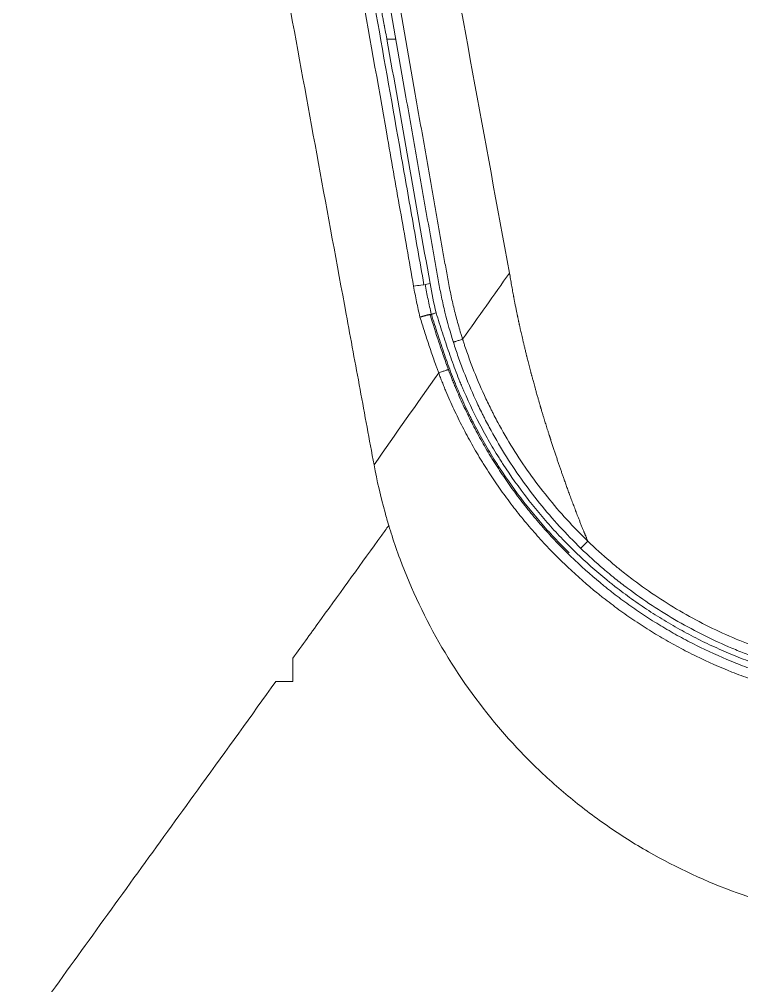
# Model space of a CAD drawing. Header units: inches. Extents: x 3778 to 56227, y -16914 to 35091.
# Drawn here: x 45506.5 to 45579.6, y 16063.8 to 16161.7 of the extents above; entities that cross this region are included whole.
import ezdxf

# ---------------------------------------------------------------- set-up
doc = ezdxf.new("R2010")
doc.units = ezdxf.units.IN
doc.header["$LTSCALE"] = 100
doc.header["$MEASUREMENT"] = 0
doc.layers.add('mark-B', color=2, linetype='Continuous', lineweight=20)
doc.layers.add('RC-LIGHT', color=7, linetype='Continuous')

# ---------------------------------------------------------------- blocks, each defined once
blk = doc.blocks.new('무풍1way 일반')
at = {"layer": 'mark-B'}
for p, q in [((-510.241, -269.882), (-511.133, -269.882)), ((-510.241, -269.882), (-511.133, -269.882)), ((-506.768, -294.641), (-507.262, -294.728)), ((-506.768, -294.641), (-507.262, -294.728)), ((-506.15, -297.612), (-506.639, -297.728)), ((-506.15, -297.612), (-506.639, -297.728)), ((-506.15, -297.612), (-506.63, -297.759)), ((-506.15, -297.612), (-506.63, -297.759))]:
    blk.add_line(p, q, dxfattribs=at)
for centre, major_axis, ratio, start_param, end_param in [((-508.38, -294.925), (0.989, 0.174), 0.019416, 0.017457, 1.622175), ((-508.38, -294.925), (0.989, 0.174), 0.019416, 0.017457, 1.622175), ((-506.28, -297.642), (0.306, 0.398), 0.999548, 2.460456, 2.524154), ((-506.28, -297.642), (0.306, 0.398), 0.999548, 2.460456, 2.524154), ((-506.15, -297.612), (-0.115, 0.489), 0.999848, 1.574928, 1.63891), ((-506.15, -297.612), (-0.115, 0.489), 0.999848, 1.574928, 1.63891)]:
    blk.add_ellipse(centre, major_axis=major_axis, ratio=ratio, start_param=start_param, end_param=end_param, dxfattribs=at)
for points, knots in [([(-547.103, -68.744), (-545.452, -78.159), (-543.8, -87.574), (-540.495, -106.405), (-538.843, -115.821), (-535.536, -134.653), (-533.883, -144.069), (-530.575, -162.903), (-528.921, -172.319), (-523.956, -200.571), (-520.646, -219.406), (-515.677, -247.659), (-514.02, -257.077), (-511.535, -271.205), (-510.706, -275.914), (-509.463, -282.978), (-509.049, -285.332), (-508.22, -290.042), (-507.806, -292.396), (-507.391, -294.751)], [0, 0, 0, 0, 0.125, 0.125, 0.25, 0.25, 0.375, 0.375, 0.5, 0.5, 0.75, 0.75, 0.875, 0.875, 0.9375, 0.9375, 0.96875, 0.96875, 1, 1, 1, 1]), ([(-547.103, -68.744), (-545.452, -78.159), (-543.8, -87.574), (-540.495, -106.405), (-538.843, -115.821), (-535.536, -134.653), (-533.883, -144.069), (-530.575, -162.903), (-528.921, -172.319), (-523.956, -200.571), (-520.646, -219.406), (-515.677, -247.659), (-514.02, -257.077), (-511.535, -271.205), (-510.706, -275.914), (-509.463, -282.978), (-509.049, -285.332), (-508.22, -290.042), (-507.806, -292.396), (-507.391, -294.751)], [0, 0, 0, 0, 0.125, 0.125, 0.25, 0.25, 0.375, 0.375, 0.5, 0.5, 0.75, 0.75, 0.875, 0.875, 0.9375, 0.9375, 0.96875, 0.96875, 1, 1, 1, 1]), ([(-504.401, -300.59), (-504.719, -299.585), (-505.005, -298.571), (-505.319, -297.294), (-505.379, -297.038), (-505.496, -296.525), (-505.552, -296.268), (-505.714, -295.495), (-505.815, -294.978), (-505.959, -294.201), (-506.007, -293.941), (-506.1, -293.423), (-506.146, -293.163), (-506.282, -292.384), (-506.372, -291.865), (-506.643, -290.307), (-506.918, -288.75), (-507.194, -287.194), (-507.378, -286.156), (-507.47, -285.637), (-507.744, -284.08), (-507.927, -283.041), (-508.292, -280.965), (-508.474, -279.927), (-508.839, -277.851), (-509.022, -276.813), (-510.666, -267.47), (-512.128, -259.165), (-516.515, -234.252), (-519.441, -217.645), (-525.288, -184.431), (-528.21, -167.824), (-532.591, -142.915), (-534.05, -134.612), (-536.24, -122.159), (-536.969, -118.007), (-538.428, -109.705), (-539.158, -105.554), (-539.888, -101.403)], [0, 0, 0, 0, 0.015625, 0.015625, 0.019531, 0.019531, 0.023437, 0.023437, 0.03125, 0.03125, 0.035156, 0.035156, 0.039062, 0.039062, 0.046875, 0.046875, 0.0625, 0.070312, 0.070312, 0.078125, 0.078125, 0.09375, 0.09375, 0.109375, 0.109375, 0.125, 0.125, 0.25, 0.25, 0.5, 0.5, 0.75, 0.75, 0.875, 0.875, 0.9375, 0.9375, 1, 1, 1, 1]), ([(-538.937, -101.2), (-538.207, -105.348), (-537.478, -109.497), (-536.019, -117.794), (-535.29, -121.943), (-533.101, -134.39), (-531.642, -142.687), (-527.263, -167.582), (-524.342, -184.179), (-518.497, -217.373), (-515.573, -233.971), (-511.188, -258.87), (-509.727, -267.17), (-508.084, -276.507), (-507.901, -277.545), (-507.536, -279.62), (-507.353, -280.657), (-506.989, -282.732), (-506.807, -283.77), (-506.532, -285.326), (-506.441, -285.845), (-506.257, -286.882), (-505.981, -288.438), (-505.706, -289.994), (-505.435, -291.551), (-505.345, -292.07), (-505.209, -292.848), (-505.163, -293.107), (-505.07, -293.626), (-505.023, -293.885), (-504.88, -294.662), (-504.78, -295.179), (-504.619, -295.952), (-504.564, -296.209), (-504.448, -296.722), (-504.267, -297.49), (-504.066, -298.253), (-503.852, -299.012), (-503.742, -299.391), (-503.608, -299.832), (-503.54, -300.052), (-503.505, -300.162), (-503.49, -300.209), (-503.481, -300.241), (-503.476, -300.257), (-503.471, -300.272)], [0, 0, 0, 0, 0.0625, 0.0625, 0.125, 0.125, 0.25, 0.25, 0.5, 0.5, 0.75, 0.75, 0.875, 0.875, 0.890625, 0.890625, 0.90625, 0.90625, 0.921875, 0.921875, 0.929687, 0.929687, 0.9375, 0.953125, 0.953125, 0.960937, 0.960937, 0.964844, 0.964844, 0.96875, 0.96875, 0.976562, 0.976562, 0.980469, 0.980469, 0.984375, 0.992188, 0.992188, 0.996094, 0.998047, 0.999023, 0.999512, 0.999756, 0.999756, 1, 1, 1, 1]), ([(-539.95, -159.8), (-539.924, -159.951), (-538.127, -170.293), (-534.536, -190.823), (-529.119, -221.38), (-523.633, -251.928), (-519.004, -277.374), (-515.732, -295.182), (-513.854, -305.357), (-512.912, -310.444), (-512.441, -312.987)], [0, 0, 0, 0, 0.002953, 0.202362, 0.401772, 0.601181, 0.800591, 0.900295, 0.950148, 1, 1, 1, 1]), ([(-539.95, -159.8), (-539.924, -159.951), (-538.127, -170.293), (-534.536, -190.823), (-529.119, -221.38), (-523.633, -251.928), (-519.004, -277.374), (-515.732, -295.182), (-513.854, -305.357), (-512.912, -310.444), (-512.441, -312.987)], [0, 0, 0, 0, 0.002953, 0.202362, 0.401772, 0.601181, 0.800591, 0.900295, 0.950148, 1, 1, 1, 1]), ([(-508.434, -294.915), (-508.661, -293.628), (-508.887, -292.34), (-509.341, -289.766), (-509.567, -288.479), (-510.247, -284.617), (-510.7, -282.042), (-512.06, -274.319), (-512.966, -269.17), (-515.684, -253.723), (-517.496, -243.426), (-521.118, -222.831), (-522.929, -212.534), (-526.551, -191.941), (-528.361, -181.644), (-530.171, -171.348)], [0, 0, 0, 0, 0.03125, 0.03125, 0.0625, 0.0625, 0.125, 0.125, 0.25, 0.25, 0.5, 0.5, 0.75, 0.75, 1, 1, 1, 1]), ([(-508.434, -294.915), (-508.661, -293.628), (-508.887, -292.34), (-509.341, -289.766), (-509.567, -288.479), (-510.247, -284.617), (-510.7, -282.042), (-512.06, -274.319), (-512.966, -269.17), (-515.684, -253.723), (-517.496, -243.426), (-521.118, -222.831), (-522.929, -212.534), (-526.551, -191.941), (-528.361, -181.644), (-530.171, -171.348)], [0, 0, 0, 0, 0.03125, 0.03125, 0.0625, 0.0625, 0.125, 0.125, 0.25, 0.25, 0.5, 0.5, 0.75, 0.75, 1, 1, 1, 1]), ([(-511.853, -265.871), (-511.854, -265.878), (-511.854, -265.891), (-511.852, -265.92), (-511.851, -265.931), (-511.85, -265.95), (-511.849, -265.956), (-511.847, -265.971), (-511.843, -266.008), (-511.832, -266.091), (-511.81, -266.236), (-511.791, -266.354), (-511.778, -266.436), (-511.775, -266.452), (-511.77, -266.486), (-511.761, -266.538), (-511.752, -266.592), (-511.733, -266.705), (-511.705, -266.863), (-511.674, -267.039), (-511.649, -267.178), (-511.64, -267.225), (-511.623, -267.322), (-511.614, -267.372), (-511.586, -267.523), (-511.567, -267.627), (-511.527, -267.84), (-511.486, -268.059), (-511.443, -268.289), (-511.415, -268.436), (-511.409, -268.466), (-511.398, -268.525), (-511.392, -268.555), (-511.375, -268.645), (-511.363, -268.706), (-511.328, -268.888), (-511.281, -269.132), (-511.232, -269.38), (-511.183, -269.63), (-511.158, -269.755), (-511.133, -269.882)], [0, 0, 0, 0, 0.0625, 0.0625, 0.09375, 0.09375, 0.109375, 0.109375, 0.125, 0.1875, 0.25, 0.3125, 0.3125, 0.328125, 0.328125, 0.34375, 0.375, 0.375, 0.4375, 0.5, 0.5, 0.53125, 0.53125, 0.5625, 0.5625, 0.625, 0.625, 0.6875, 0.75, 0.75, 0.765625, 0.765625, 0.78125, 0.78125, 0.8125, 0.8125, 0.875, 0.9375, 0.9375, 1, 1, 1, 1]), ([(-511.853, -265.871), (-511.854, -265.878), (-511.854, -265.891), (-511.852, -265.92), (-511.851, -265.931), (-511.85, -265.95), (-511.849, -265.956), (-511.847, -265.971), (-511.843, -266.008), (-511.832, -266.091), (-511.81, -266.236), (-511.791, -266.354), (-511.778, -266.436), (-511.775, -266.452), (-511.77, -266.486), (-511.761, -266.538), (-511.752, -266.592), (-511.733, -266.705), (-511.705, -266.863), (-511.674, -267.039), (-511.649, -267.178), (-511.64, -267.225), (-511.623, -267.322), (-511.614, -267.372), (-511.586, -267.523), (-511.567, -267.627), (-511.527, -267.84), (-511.486, -268.059), (-511.443, -268.289), (-511.415, -268.436), (-511.409, -268.466), (-511.398, -268.525), (-511.392, -268.555), (-511.375, -268.645), (-511.363, -268.706), (-511.328, -268.888), (-511.281, -269.132), (-511.232, -269.38), (-511.183, -269.63), (-511.158, -269.755), (-511.133, -269.882)], [0, 0, 0, 0, 0.0625, 0.0625, 0.09375, 0.09375, 0.109375, 0.109375, 0.125, 0.1875, 0.25, 0.3125, 0.3125, 0.328125, 0.328125, 0.34375, 0.375, 0.375, 0.4375, 0.5, 0.5, 0.53125, 0.53125, 0.5625, 0.5625, 0.625, 0.625, 0.6875, 0.75, 0.75, 0.765625, 0.765625, 0.78125, 0.78125, 0.8125, 0.8125, 0.875, 0.9375, 0.9375, 1, 1, 1, 1]), ([(-490.797, -320.718), (-490.818, -320.668), (-490.857, -320.573), (-490.913, -320.437), (-490.964, -320.314), (-491.008, -320.205), (-491.047, -320.11), (-491.081, -320.028), (-491.111, -319.957), (-491.135, -319.897), (-491.161, -319.835), (-491.192, -319.759), (-491.236, -319.652), (-491.314, -319.46), (-491.421, -319.192), (-491.553, -318.862), (-491.681, -318.536), (-491.799, -318.236), (-491.894, -317.99), (-491.955, -317.831), (-491.996, -317.727), (-492.031, -317.636), (-492.126, -317.39), (-492.274, -317.002), (-492.465, -316.49), (-492.648, -315.997), (-492.82, -315.522), (-492.984, -315.065), (-493.13, -314.653), (-493.262, -314.278), (-493.384, -313.93), (-493.506, -313.577), (-493.63, -313.218), (-493.756, -312.853), (-493.882, -312.482), (-494.009, -312.105), (-494.137, -311.722), (-494.265, -311.333), (-494.394, -310.938), (-494.491, -310.639), (-494.552, -310.446), (-494.576, -310.373), (-494.591, -310.325), (-494.601, -310.294), (-494.61, -310.264), (-494.623, -310.226), (-494.638, -310.179), (-494.656, -310.122), (-494.678, -310.057), (-494.727, -309.906), (-494.799, -309.679), (-494.892, -309.388), (-494.977, -309.117), (-495.057, -308.859), (-495.136, -308.605), (-495.203, -308.385), (-495.261, -308.197), (-495.309, -308.039), (-495.36, -307.871), (-495.413, -307.695), (-495.467, -307.517), (-495.514, -307.359), (-495.548, -307.244), (-495.567, -307.18), (-495.577, -307.144), (-495.585, -307.117), (-495.593, -307.087), (-495.615, -307.008), (-495.658, -306.858), (-495.728, -306.618), (-495.817, -306.313), (-495.924, -305.945), (-496.029, -305.572), (-496.125, -305.227), (-496.204, -304.943), (-496.272, -304.691), (-496.332, -304.472), (-496.383, -304.285), (-496.424, -304.137), (-496.452, -304.036), (-496.471, -303.968), (-496.488, -303.906), (-496.51, -303.824), (-496.538, -303.719), (-496.582, -303.553), (-496.639, -303.333), (-496.708, -303.069), (-496.775, -302.806), (-496.84, -302.55), (-496.898, -302.318), (-496.945, -302.13), (-496.976, -302.004), (-497, -301.911), (-497.022, -301.82), (-497.071, -301.624), (-497.141, -301.337), (-497.227, -300.978), (-497.307, -300.638), (-497.381, -300.318), (-497.45, -300.019), (-497.513, -299.741), (-497.572, -299.482), (-497.618, -299.279), (-497.654, -299.122), (-497.68, -299.006), (-497.706, -298.888), (-497.732, -298.769), (-497.759, -298.648), (-497.785, -298.526), (-497.811, -298.403), (-497.837, -298.28), (-497.861, -298.164), (-497.882, -298.06), (-497.9, -297.973), (-497.915, -297.901), (-497.927, -297.847), (-497.935, -297.812), (-497.942, -297.778), (-497.954, -297.722), (-497.976, -297.618), (-498.006, -297.47), (-498.042, -297.294), (-498.079, -297.109), (-498.115, -296.925), (-498.151, -296.743), (-498.186, -296.562), (-498.218, -296.393), (-498.247, -296.243), (-498.27, -296.12), (-498.288, -296.023), (-498.304, -295.938), (-498.324, -295.836), (-498.358, -295.655), (-498.404, -295.403), (-498.46, -295.097), (-498.514, -294.792), (-498.568, -294.487), (-498.62, -294.182), (-498.672, -293.877), (-498.705, -293.674), (-498.722, -293.572)], [0, 0, 0, 0, 0.005728, 0.010931, 0.015611, 0.019767, 0.023398, 0.026504, 0.029085, 0.031592, 0.03334, 0.036243, 0.0403, 0.045514, 0.058237, 0.070797, 0.083191, 0.095309, 0.104897, 0.111062, 0.113364, 0.116785, 0.121326, 0.141344, 0.160639, 0.179209, 0.197051, 0.214166, 0.230551, 0.24332, 0.2563, 0.269492, 0.282895, 0.29651, 0.310337, 0.324375, 0.338626, 0.353089, 0.367765, 0.382653, 0.386301, 0.38922, 0.390789, 0.391579, 0.392676, 0.394104, 0.395862, 0.39795, 0.400368, 0.403116, 0.414805, 0.425577, 0.435431, 0.444826, 0.454221, 0.463616, 0.469147, 0.474998, 0.481169, 0.48766, 0.494471, 0.500882, 0.505134, 0.507147, 0.507929, 0.509134, 0.510072, 0.511278, 0.517763, 0.5266, 0.537792, 0.551338, 0.567241, 0.578828, 0.589226, 0.598434, 0.606452, 0.613279, 0.618915, 0.622732, 0.624327, 0.626484, 0.62948, 0.633317, 0.637995, 0.647705, 0.65734, 0.666898, 0.676379, 0.685328, 0.692199, 0.696864, 0.699104, 0.702394, 0.706736, 0.720536, 0.733594, 0.745909, 0.757482, 0.768312, 0.778399, 0.787743, 0.796342, 0.800505, 0.804717, 0.808976, 0.813284, 0.817641, 0.822045, 0.826498, 0.831, 0.835311, 0.83905, 0.842212, 0.844797, 0.846805, 0.848054, 0.848609, 0.850445, 0.854167, 0.859774, 0.866485, 0.873151, 0.879761, 0.886315, 0.892813, 0.899255, 0.904589, 0.908992, 0.912463, 0.915008, 0.918234, 0.923447, 0.934425, 0.94539, 0.95634, 0.967276, 0.978198, 0.989106, 1, 1, 1, 1]), ([(-507.786, -298.029), (-507.91, -297.513), (-508.026, -296.996), (-508.242, -295.958), (-508.342, -295.437), (-508.434, -294.915)], [0, 0, 0, 0, 0.5, 0.5, 1, 1, 1, 1]), ([(-507.786, -298.029), (-507.91, -297.513), (-508.026, -296.996), (-508.242, -295.958), (-508.342, -295.437), (-508.434, -294.915)], [0, 0, 0, 0, 0.5, 0.5, 1, 1, 1, 1]), ([(-506.639, -297.728), (-506.758, -297.232), (-506.869, -296.733), (-507.077, -295.733), (-507.173, -295.231), (-507.262, -294.728)], [0, 0, 0, 0, 0.5, 0.5, 1, 1, 1, 1]), ([(-506.639, -297.728), (-506.758, -297.232), (-506.869, -296.733), (-507.077, -295.733), (-507.173, -295.231), (-507.262, -294.728)], [0, 0, 0, 0, 0.5, 0.5, 1, 1, 1, 1]), ([(-507.786, -298.029), (-507.778, -298.027), (-507.77, -298.024), (-507.754, -298.019), (-507.73, -298.012), (-507.706, -298.005), (-507.657, -297.991), (-507.625, -297.982), (-507.561, -297.964), (-507.529, -297.955), (-507.467, -297.937), (-507.405, -297.92), (-507.331, -297.899), (-507.288, -297.887), (-507.26, -297.879), (-507.246, -297.876), (-507.176, -297.857), (-507.125, -297.843), (-507.055, -297.824), (-507.032, -297.818), (-507, -297.81), (-506.989, -297.807), (-506.969, -297.802), (-506.959, -297.799), (-506.912, -297.787), (-506.88, -297.78), (-506.847, -297.772), (-506.841, -297.771), (-506.829, -297.768), (-506.823, -297.767), (-506.808, -297.763), (-506.799, -297.762), (-506.778, -297.758), (-506.769, -297.757), (-506.768, -297.759)], [0, 0, 0, 0, 0.015625, 0.015625, 0.03125, 0.0625, 0.0625, 0.125, 0.125, 0.1875, 0.1875, 0.25, 0.3125, 0.34375, 0.34375, 0.375, 0.375, 0.5, 0.5, 0.5625, 0.5625, 0.59375, 0.59375, 0.625, 0.625, 0.75, 0.75, 0.78125, 0.78125, 0.8125, 0.8125, 0.875, 0.875, 1, 1, 1, 1]), ([(-507.786, -298.029), (-507.778, -298.027), (-507.77, -298.024), (-507.754, -298.019), (-507.73, -298.012), (-507.706, -298.005), (-507.657, -297.991), (-507.625, -297.982), (-507.561, -297.964), (-507.529, -297.955), (-507.467, -297.937), (-507.405, -297.92), (-507.331, -297.899), (-507.288, -297.887), (-507.26, -297.879), (-507.246, -297.876), (-507.176, -297.857), (-507.125, -297.843), (-507.055, -297.824), (-507.032, -297.818), (-507, -297.81), (-506.989, -297.807), (-506.969, -297.802), (-506.959, -297.799), (-506.912, -297.787), (-506.88, -297.78), (-506.847, -297.772), (-506.841, -297.771), (-506.829, -297.768), (-506.823, -297.767), (-506.808, -297.763), (-506.799, -297.762), (-506.778, -297.758), (-506.769, -297.757), (-506.768, -297.759)], [0, 0, 0, 0, 0.015625, 0.015625, 0.03125, 0.0625, 0.0625, 0.125, 0.125, 0.1875, 0.1875, 0.25, 0.3125, 0.34375, 0.34375, 0.375, 0.375, 0.5, 0.5, 0.5625, 0.5625, 0.59375, 0.59375, 0.625, 0.625, 0.75, 0.75, 0.78125, 0.78125, 0.8125, 0.8125, 0.875, 0.875, 1, 1, 1, 1]), ([(-506.759, -297.789), (-506.761, -297.788), (-506.769, -297.789), (-506.791, -297.792), (-506.8, -297.793), (-506.815, -297.796), (-506.821, -297.797), (-506.833, -297.8), (-506.839, -297.801), (-506.873, -297.808), (-506.905, -297.815), (-506.952, -297.825), (-506.962, -297.827), (-506.983, -297.832), (-506.993, -297.834), (-507.026, -297.842), (-507.048, -297.847), (-507.12, -297.863), (-507.171, -297.876), (-507.241, -297.892), (-507.255, -297.896), (-507.284, -297.903), (-507.327, -297.913), (-507.402, -297.932), (-507.464, -297.947), (-507.527, -297.963), (-507.559, -297.971), (-507.624, -297.987), (-507.656, -297.996), (-507.705, -298.008), (-507.729, -298.014), (-507.754, -298.02), (-507.77, -298.025), (-507.778, -298.027), (-507.786, -298.029)], [0, 0, 0, 0, 0.125, 0.125, 0.1875, 0.1875, 0.21875, 0.21875, 0.25, 0.25, 0.375, 0.375, 0.40625, 0.40625, 0.4375, 0.4375, 0.5, 0.5, 0.625, 0.625, 0.65625, 0.65625, 0.6875, 0.75, 0.8125, 0.8125, 0.875, 0.875, 0.9375, 0.9375, 0.96875, 0.984375, 0.984375, 1, 1, 1, 1]), ([(-506.759, -297.789), (-506.761, -297.788), (-506.769, -297.789), (-506.791, -297.792), (-506.8, -297.793), (-506.815, -297.796), (-506.821, -297.797), (-506.833, -297.8), (-506.839, -297.801), (-506.873, -297.808), (-506.905, -297.815), (-506.953, -297.825), (-506.962, -297.827), (-506.983, -297.832), (-506.993, -297.834), (-507.026, -297.842), (-507.049, -297.847), (-507.12, -297.863), (-507.172, -297.876), (-507.241, -297.893), (-507.256, -297.896), (-507.284, -297.903), (-507.328, -297.914), (-507.402, -297.932), (-507.464, -297.947), (-507.527, -297.963), (-507.56, -297.971), (-507.608, -297.983), (-507.633, -297.99), (-507.657, -297.996), (-507.673, -298), (-507.681, -298.002), (-507.722, -298.012), (-507.754, -298.021), (-507.786, -298.029)], [0, 0, 0, 0, 0.125, 0.125, 0.1875, 0.1875, 0.21875, 0.21875, 0.25, 0.25, 0.375, 0.375, 0.40625, 0.40625, 0.4375, 0.4375, 0.5, 0.5, 0.625, 0.625, 0.65625, 0.65625, 0.6875, 0.75, 0.8125, 0.8125, 0.875, 0.875, 0.90625, 0.921875, 0.921875, 0.9375, 0.9375, 1, 1, 1, 1]), ([(-505.893, -303.69), (-505.915, -303.631), (-505.937, -303.573), (-505.98, -303.456), (-506.044, -303.281), (-506.193, -302.872), (-506.4, -302.285), (-506.561, -301.815), (-506.721, -301.344), (-506.8, -301.108), (-507.035, -300.4), (-507.266, -299.69), (-507.491, -298.979), (-507.639, -298.504), (-507.713, -298.267), (-507.786, -298.029)], [0, 0, 0, 0, 0.03125, 0.03125, 0.0625, 0.125, 0.25, 0.375, 0.375, 0.5, 0.5, 0.75, 0.875, 0.875, 1, 1, 1, 1]), ([(-505.893, -303.69), (-505.915, -303.631), (-505.937, -303.573), (-505.98, -303.456), (-506.044, -303.281), (-506.193, -302.872), (-506.4, -302.285), (-506.561, -301.815), (-506.721, -301.344), (-506.8, -301.108), (-507.035, -300.4), (-507.266, -299.69), (-507.491, -298.979), (-507.639, -298.504), (-507.713, -298.267), (-507.786, -298.029)], [0, 0, 0, 0, 0.03125, 0.03125, 0.0625, 0.125, 0.25, 0.375, 0.375, 0.5, 0.5, 0.75, 0.875, 0.875, 1, 1, 1, 1]), ([(-506.63, -297.759), (-506.648, -297.763), (-506.665, -297.767), (-506.708, -297.778), (-506.734, -297.784), (-506.759, -297.79)], [0, 0, 0, 0, 0.402246, 0.402246, 1, 1, 1, 1]), ([(-506.63, -297.759), (-506.648, -297.763), (-506.665, -297.767), (-506.708, -297.778), (-506.734, -297.784), (-506.759, -297.79)], [0, 0, 0, 0, 0.402246, 0.402246, 1, 1, 1, 1]), ([(-506.759, -297.789), (-506.472, -298.724), (-506.177, -299.655), (-505.794, -300.814), (-505.716, -301.046), (-505.56, -301.508), (-505.481, -301.74), (-505.241, -302.432), (-505.077, -302.892), (-504.907, -303.35)], [0, 0, 0, 0, 0.5, 0.5, 0.625, 0.625, 0.75, 0.75, 1, 1, 1, 1]), ([(-506.759, -297.789), (-506.472, -298.724), (-506.177, -299.655), (-505.794, -300.814), (-505.716, -301.046), (-505.56, -301.508), (-505.481, -301.74), (-505.241, -302.432), (-505.077, -302.892), (-504.907, -303.35)], [0, 0, 0, 0, 0.5, 0.5, 0.625, 0.625, 0.75, 0.75, 1, 1, 1, 1]), ([(-492.695, -321.896), (-492.824, -321.77), (-492.953, -321.642), (-493.577, -321.016), (-494.064, -320.507), (-495.016, -319.471), (-495.48, -318.944), (-496.388, -317.869), (-496.832, -317.322), (-498.129, -315.652), (-498.95, -314.5), (-499.824, -313.16), (-499.921, -313.01), (-500.112, -312.71), (-500.207, -312.559), (-500.49, -312.105), (-500.675, -311.8), (-501.221, -310.88), (-501.748, -309.949), (-502.245, -309.003), (-502.489, -308.527), (-502.569, -308.368), (-502.728, -308.049), (-502.807, -307.889), (-503.197, -307.087), (-503.569, -306.279), (-503.919, -305.463), (-504.058, -305.136), (-504.126, -304.972), (-504.328, -304.479), (-504.459, -304.149), (-504.84, -303.155), (-505.081, -302.487), (-505.428, -301.48), (-505.542, -301.143), (-505.767, -300.469), (-506.1, -299.457), (-506.421, -298.439), (-506.63, -297.759)], [0, 0, 0, 0, 0.019349, 0.019349, 0.094784, 0.094784, 0.170218, 0.170218, 0.245653, 0.245653, 0.396522, 0.396522, 0.415381, 0.415381, 0.43424, 0.43424, 0.471957, 0.471957, 0.547392, 0.585109, 0.585109, 0.603968, 0.603968, 0.622827, 0.622827, 0.698261, 0.71712, 0.71712, 0.735979, 0.735979, 0.773696, 0.773696, 0.849131, 0.849131, 0.886848, 0.886848, 0.924565, 1, 1, 1, 1]), ([(-506.15, -297.612), (-505.943, -298.284), (-505.732, -298.955), (-505.407, -299.958), (-505.297, -300.292), (-505.075, -300.958), (-504.963, -301.29), (-504.619, -302.285), (-504.383, -302.945), (-504.007, -303.926), (-503.879, -304.252), (-503.68, -304.737), (-503.613, -304.899), (-503.477, -305.221), (-502.857, -306.668), (-502.17, -308.086), (-501.174, -309.942), (-500.656, -310.861), (-500.108, -311.767), (-499.828, -312.218), (-499.734, -312.368), (-499.545, -312.666), (-499.45, -312.815), (-498.585, -314.146), (-497.772, -315.29), (-496.487, -316.948), (-496.049, -317.492), (-495.149, -318.559), (-494.689, -319.083), (-493.747, -320.112), (-493.265, -320.617), (-492.28, -321.607), (-491.776, -322.093), (-490.748, -323.045), (-489.96, -323.745), (-489.147, -324.422), (-488.736, -324.757), (-488.599, -324.868), (-488.322, -325.089), (-487.906, -325.417), (-487.486, -325.738), (-486.923, -326.16), (-486.639, -326.368), (-485.783, -326.981), (-485.205, -327.377), (-484.035, -328.144), (-482.85, -328.885), (-481.639, -329.577), (-480.719, -330.077), (-480.411, -330.24), (-479.791, -330.561), (-479.48, -330.718), (-478.539, -331.179), (-477.272, -331.77), (-475.652, -332.444), (-474.499, -332.882), (-474, -333.062), (-473.667, -333.181), (-473.5, -333.24), (-472.999, -333.412), (-472.664, -333.524), (-471.993, -333.739), (-471.657, -333.843), (-470.647, -334.144), (-469.971, -334.331), (-468.615, -334.675), (-467.253, -334.99), (-465.882, -335.25), (-464.506, -335.48), (-463.816, -335.581), (-462.43, -335.755), (-460.345, -335.973), (-458.237, -336.061), (-456.822, -336.061)], [0, 0, 0, 0, 0.03125, 0.03125, 0.046875, 0.046875, 0.0625, 0.0625, 0.09375, 0.09375, 0.109375, 0.109375, 0.117187, 0.117187, 0.125, 0.1875, 0.1875, 0.21875, 0.234375, 0.234375, 0.242187, 0.242187, 0.25, 0.25, 0.3125, 0.3125, 0.34375, 0.34375, 0.375, 0.375, 0.40625, 0.40625, 0.4375, 0.4375, 0.46875, 0.484375, 0.484375, 0.492187, 0.492187, 0.5, 0.515625, 0.515625, 0.53125, 0.53125, 0.5625, 0.5625, 0.59375, 0.625, 0.625, 0.640625, 0.640625, 0.65625, 0.65625, 0.6875, 0.71875, 0.734375, 0.742187, 0.742187, 0.75, 0.75, 0.765625, 0.765625, 0.78125, 0.78125, 0.8125, 0.8125, 0.84375, 0.875, 0.875, 0.90625, 0.90625, 0.9375, 1, 1, 1, 1]), ([(-506.15, -297.612), (-505.943, -298.284), (-505.732, -298.955), (-505.407, -299.958), (-505.297, -300.292), (-505.075, -300.958), (-504.963, -301.29), (-504.619, -302.285), (-504.383, -302.945), (-504.007, -303.926), (-503.879, -304.252), (-503.68, -304.737), (-503.613, -304.899), (-503.477, -305.221), (-502.857, -306.668), (-502.17, -308.086), (-501.174, -309.942), (-500.656, -310.861), (-500.108, -311.767), (-499.828, -312.218), (-499.734, -312.368), (-499.545, -312.666), (-499.45, -312.815), (-498.585, -314.146), (-497.772, -315.29), (-496.487, -316.948), (-496.049, -317.492), (-495.149, -318.559), (-494.689, -319.083), (-493.747, -320.112), (-493.265, -320.617), (-492.28, -321.607), (-491.776, -322.093), (-490.748, -323.045), (-489.96, -323.745), (-489.147, -324.422), (-488.736, -324.757), (-488.599, -324.868), (-488.322, -325.089), (-487.906, -325.417), (-487.486, -325.738), (-486.923, -326.16), (-486.639, -326.368), (-485.783, -326.981), (-485.205, -327.377), (-484.035, -328.144), (-482.85, -328.885), (-481.639, -329.577), (-480.719, -330.077), (-480.411, -330.24), (-479.791, -330.561), (-479.48, -330.718), (-478.539, -331.179), (-477.272, -331.77), (-475.652, -332.444), (-474.499, -332.882), (-474, -333.062), (-473.667, -333.181), (-473.5, -333.24), (-472.999, -333.412), (-472.664, -333.524), (-471.993, -333.739), (-471.657, -333.843), (-470.647, -334.144), (-469.971, -334.331), (-468.615, -334.675), (-467.253, -334.99), (-465.882, -335.25), (-464.506, -335.48), (-463.816, -335.581), (-462.43, -335.755), (-460.345, -335.973), (-458.237, -336.061), (-456.822, -336.061)], [0, 0, 0, 0, 0.03125, 0.03125, 0.046875, 0.046875, 0.0625, 0.0625, 0.09375, 0.09375, 0.109375, 0.109375, 0.117188, 0.117188, 0.125, 0.1875, 0.1875, 0.21875, 0.234375, 0.234375, 0.242188, 0.242188, 0.25, 0.25, 0.3125, 0.3125, 0.34375, 0.34375, 0.375, 0.375, 0.40625, 0.40625, 0.4375, 0.4375, 0.46875, 0.484375, 0.484375, 0.492188, 0.492188, 0.5, 0.515625, 0.515625, 0.53125, 0.53125, 0.5625, 0.5625, 0.59375, 0.625, 0.625, 0.640625, 0.640625, 0.65625, 0.65625, 0.6875, 0.71875, 0.734375, 0.742188, 0.742188, 0.75, 0.75, 0.765625, 0.765625, 0.78125, 0.78125, 0.8125, 0.8125, 0.84375, 0.875, 0.875, 0.90625, 0.90625, 0.9375, 1, 1, 1, 1]), ([(-504.401, -300.59), (-504.405, -300.59), (-504.402, -300.588), (-504.384, -300.579), (-504.368, -300.573), (-504.325, -300.556), (-504.297, -300.546), (-504.231, -300.523), (-504.193, -300.509), (-504.106, -300.48), (-504.058, -300.463), (-503.955, -300.429), (-503.9, -300.411), (-503.783, -300.373), (-503.722, -300.353), (-503.598, -300.313), (-503.534, -300.292), (-503.471, -300.272)], [0, 0, 0, 0, 0.125, 0.125, 0.25, 0.25, 0.375, 0.375, 0.5, 0.5, 0.625, 0.625, 0.75, 0.75, 0.875, 0.875, 1, 1, 1, 1]), ([(-503.471, -300.272), (-503.466, -300.287), (-503.461, -300.303), (-503.451, -300.333), (-503.437, -300.379), (-503.403, -300.485), (-503.334, -300.697), (-503.274, -300.878), (-503.153, -301.241), (-503.07, -301.481), (-502.817, -302.201), (-502.641, -302.678), (-502.09, -304.1), (-501.693, -305.037), (-501.054, -306.423), (-500.834, -306.882), (-500.55, -307.452), (-500.492, -307.566), (-500.377, -307.793), (-500.202, -308.133), (-500.024, -308.47), (-499.423, -309.588), (-498.916, -310.463), (-497.852, -312.177), (-497.295, -313.015), (-496.131, -314.656), (-495.524, -315.457), (-494.26, -317.024), (-493.603, -317.789), (-492.239, -319.282), (-491.531, -320.01), (-490.798, -320.719)], [0, 0, 0, 0, 0.001953, 0.001953, 0.003906, 0.007813, 0.015625, 0.03125, 0.03125, 0.0625, 0.0625, 0.125, 0.125, 0.25, 0.25, 0.3125, 0.3125, 0.328125, 0.328125, 0.34375, 0.375, 0.375, 0.5, 0.5, 0.625, 0.625, 0.75, 0.75, 0.875, 0.875, 1, 1, 1, 1]), ([(-491.496, -321.457), (-492.244, -320.734), (-492.965, -319.991), (-494.356, -318.468), (-495.026, -317.687), (-496.314, -316.088), (-496.932, -315.27), (-498.118, -313.596), (-498.686, -312.741), (-499.769, -310.992), (-500.285, -310.098), (-500.897, -308.957), (-501.078, -308.613), (-501.255, -308.266), (-501.373, -308.035), (-501.431, -307.918), (-501.72, -307.336), (-501.944, -306.867), (-502.593, -305.452), (-502.996, -304.497), (-503.556, -303.045), (-503.736, -302.559), (-504.08, -301.579), (-504.244, -301.086), (-504.401, -300.59)], [0, 0, 0, 0, 0.125, 0.125, 0.25, 0.25, 0.375, 0.375, 0.5, 0.5, 0.625, 0.625, 0.65625, 0.671875, 0.671875, 0.6875, 0.6875, 0.75, 0.75, 0.875, 0.875, 0.9375, 0.9375, 1, 1, 1, 1]), ([(-505.893, -303.69), (-505.831, -303.666), (-505.768, -303.643), (-505.645, -303.598), (-505.584, -303.576), (-505.467, -303.534), (-505.41, -303.514), (-505.304, -303.476), (-505.254, -303.458), (-505.162, -303.427), (-505.121, -303.413), (-505.048, -303.389), (-505.016, -303.379), (-504.965, -303.363), (-504.945, -303.357), (-504.917, -303.35), (-504.909, -303.349), (-504.907, -303.35)], [0, 0, 0, 0, 0.125, 0.125, 0.25, 0.25, 0.375, 0.375, 0.5, 0.5, 0.625, 0.625, 0.75, 0.75, 0.875, 0.875, 1, 1, 1, 1]), ([(-505.893, -303.69), (-505.831, -303.666), (-505.768, -303.643), (-505.645, -303.598), (-505.584, -303.576), (-505.467, -303.534), (-505.41, -303.514), (-505.304, -303.476), (-505.254, -303.458), (-505.162, -303.427), (-505.121, -303.413), (-505.048, -303.389), (-505.016, -303.379), (-504.965, -303.363), (-504.945, -303.357), (-504.917, -303.35), (-504.909, -303.349), (-504.907, -303.35)], [0, 0, 0, 0, 0.125, 0.125, 0.25, 0.25, 0.375, 0.375, 0.5, 0.5, 0.625, 0.625, 0.75, 0.75, 0.875, 0.875, 1, 1, 1, 1]), ([(-504.907, -303.35), (-504.793, -303.657), (-504.619, -304.115), (-504.437, -304.57), (-504.315, -304.872), (-504.252, -305.023), (-503.938, -305.775), (-503.675, -306.371), (-503.128, -307.552), (-502.843, -308.137), (-502.251, -309.296), (-501.944, -309.87), (-501.308, -311.007), (-500.979, -311.571), (-500.553, -312.268), (-500.467, -312.407), (-500.294, -312.684), (-500.207, -312.823), (-499.943, -313.236), (-499.41, -314.056), (-498.855, -314.857), (-498.097, -315.909), (-497.708, -316.427), (-496.914, -317.446), (-496.507, -317.948), (-495.676, -318.935), (-495.252, -319.42), (-494.384, -320.375), (-493.941, -320.844), (-493.037, -321.767), (-492.576, -322.22), (-491.166, -323.554), (-490.189, -324.412), (-489.047, -325.338), (-488.919, -325.441), (-488.664, -325.644), (-488.279, -325.948), (-487.89, -326.245), (-487.369, -326.636), (-487.107, -326.828), (-486.58, -327.208), (-486.315, -327.395), (-485.516, -327.948), (-484.438, -328.665), (-482.786, -329.675), (-481.661, -330.307), (-480.524, -330.917), (-479.95, -331.212), (-478.209, -332.063), (-477.025, -332.588), (-475.213, -333.309), (-474.602, -333.539), (-473.832, -333.812), (-473.677, -333.866), (-473.368, -333.973), (-473.214, -334.025), (-472.749, -334.18), (-472.439, -334.28), (-471.507, -334.571), (-470.884, -334.752), (-469.633, -335.091), (-468.378, -335.406), (-467.114, -335.673), (-465.847, -335.916), (-465.211, -336.026), (-463.298, -336.318), (-462.015, -336.466), (-460.077, -336.613), (-459.105, -336.669), (-457.965, -336.701), (-457.394, -336.709), (-457.108, -336.711), (-456.965, -336.712), (-456.893, -336.712), (-456.863, -336.712), (-456.842, -336.712), (-456.832, -336.712), (-456.822, -336.712)], [0, 0, 0, 0, 0.015625, 0.023438, 0.023438, 0.03125, 0.03125, 0.0625, 0.0625, 0.09375, 0.09375, 0.125, 0.125, 0.15625, 0.15625, 0.164063, 0.164063, 0.171875, 0.171875, 0.1875, 0.21875, 0.21875, 0.25, 0.25, 0.28125, 0.28125, 0.3125, 0.3125, 0.34375, 0.34375, 0.375, 0.375, 0.4375, 0.4375, 0.445313, 0.445313, 0.453125, 0.46875, 0.46875, 0.484375, 0.484375, 0.5, 0.5, 0.53125, 0.5625, 0.59375, 0.59375, 0.625, 0.625, 0.6875, 0.6875, 0.71875, 0.71875, 0.726563, 0.726563, 0.734375, 0.734375, 0.75, 0.75, 0.78125, 0.78125, 0.8125, 0.84375, 0.84375, 0.875, 0.875, 0.9375, 0.9375, 0.96875, 0.984375, 0.992188, 0.996094, 0.998047, 0.999023, 0.999512, 0.999512, 1, 1, 1, 1]), ([(-504.907, -303.35), (-504.793, -303.657), (-504.619, -304.115), (-504.437, -304.57), (-504.315, -304.872), (-504.252, -305.023), (-503.938, -305.775), (-503.675, -306.371), (-503.128, -307.552), (-502.843, -308.137), (-502.251, -309.296), (-501.944, -309.87), (-501.308, -311.007), (-500.979, -311.571), (-500.553, -312.268), (-500.467, -312.407), (-500.294, -312.684), (-500.207, -312.823), (-499.943, -313.236), (-499.41, -314.056), (-498.855, -314.857), (-498.097, -315.909), (-497.708, -316.427), (-496.914, -317.446), (-496.507, -317.948), (-495.676, -318.935), (-495.252, -319.42), (-494.384, -320.375), (-493.941, -320.844), (-493.037, -321.767), (-492.576, -322.22), (-491.166, -323.554), (-490.189, -324.412), (-489.047, -325.338), (-488.919, -325.441), (-488.664, -325.644), (-488.279, -325.948), (-487.89, -326.245), (-487.369, -326.636), (-487.107, -326.828), (-486.58, -327.208), (-486.315, -327.395), (-485.516, -327.948), (-484.438, -328.665), (-482.786, -329.675), (-481.661, -330.307), (-480.524, -330.917), (-479.95, -331.212), (-478.209, -332.063), (-477.025, -332.588), (-475.213, -333.309), (-474.602, -333.539), (-473.832, -333.812), (-473.677, -333.866), (-473.368, -333.973), (-473.214, -334.025), (-472.749, -334.18), (-472.439, -334.28), (-471.507, -334.571), (-470.884, -334.752), (-469.633, -335.091), (-468.378, -335.406), (-467.114, -335.673), (-465.847, -335.916), (-465.211, -336.026), (-463.298, -336.318), (-462.015, -336.466), (-460.077, -336.613), (-459.105, -336.669), (-457.965, -336.701), (-457.394, -336.709), (-457.108, -336.711), (-456.965, -336.712), (-456.893, -336.712), (-456.863, -336.712), (-456.842, -336.712), (-456.832, -336.712), (-456.822, -336.712)], [0, 0, 0, 0, 0.015625, 0.023438, 0.023438, 0.03125, 0.03125, 0.0625, 0.0625, 0.09375, 0.09375, 0.125, 0.125, 0.15625, 0.15625, 0.164063, 0.164063, 0.171875, 0.171875, 0.1875, 0.21875, 0.21875, 0.25, 0.25, 0.28125, 0.28125, 0.3125, 0.3125, 0.34375, 0.34375, 0.375, 0.375, 0.4375, 0.4375, 0.445313, 0.445313, 0.453125, 0.46875, 0.46875, 0.484375, 0.484375, 0.5, 0.5, 0.53125, 0.5625, 0.59375, 0.59375, 0.625, 0.625, 0.6875, 0.6875, 0.71875, 0.71875, 0.726562, 0.726562, 0.734375, 0.734375, 0.75, 0.75, 0.78125, 0.78125, 0.8125, 0.84375, 0.84375, 0.875, 0.875, 0.9375, 0.9375, 0.96875, 0.984375, 0.992188, 0.996094, 0.998047, 0.999023, 0.999512, 0.999512, 1, 1, 1, 1]), ([(-456.821, -337.697), (-459.491, -337.697), (-462.126, -337.494), (-465.378, -336.997), (-466.026, -336.885), (-467.319, -336.637), (-468.607, -336.365), (-469.887, -336.043), (-471.163, -335.698), (-471.799, -335.512), (-472.749, -335.216), (-473.066, -335.114), (-473.539, -334.956), (-473.697, -334.902), (-474.012, -334.794), (-474.17, -334.739), (-474.956, -334.46), (-475.578, -334.226), (-477.426, -333.49), (-478.634, -332.954), (-480.409, -332.086), (-480.995, -331.786), (-482.155, -331.164), (-483.302, -330.52), (-484.987, -329.489), (-486.087, -328.759), (-486.902, -328.194), (-487.172, -328.004), (-487.71, -327.616), (-487.977, -327.42), (-488.509, -327.022), (-488.905, -326.719), (-489.297, -326.409), (-489.559, -326.202), (-489.689, -326.097), (-490.853, -325.153), (-491.85, -324.279), (-493.289, -322.918), (-493.76, -322.456), (-494.682, -321.516), (-495.134, -321.037), (-496.019, -320.064), (-496.453, -319.569), (-497.301, -318.563), (-497.716, -318.052), (-498.528, -317.013), (-498.925, -316.485), (-499.699, -315.413), (-500.077, -314.869), (-500.63, -314.04), (-500.812, -313.761), (-501.081, -313.341), (-501.17, -313.2), (-501.347, -312.917), (-501.435, -312.775), (-501.871, -312.065), (-502.208, -311.492), (-502.859, -310.333), (-503.174, -309.748), (-503.78, -308.568), (-504.072, -307.972), (-504.633, -306.769), (-504.902, -306.161), (-505.224, -305.395), (-505.288, -305.241), (-505.413, -304.933), (-505.537, -304.624), (-505.688, -304.236), (-505.791, -303.963), (-505.842, -303.826), (-505.868, -303.758), (-505.881, -303.724), (-505.887, -303.707), (-505.89, -303.699), (-505.892, -303.695), (-505.892, -303.692), (-505.893, -303.69)], [0, 0, 0, 0, 0.125, 0.125, 0.15625, 0.15625, 0.1875, 0.21875, 0.21875, 0.25, 0.25, 0.265625, 0.265625, 0.273438, 0.273438, 0.28125, 0.28125, 0.3125, 0.3125, 0.375, 0.375, 0.40625, 0.40625, 0.4375, 0.46875, 0.5, 0.5, 0.515625, 0.515625, 0.53125, 0.53125, 0.546875, 0.554688, 0.554688, 0.5625, 0.5625, 0.625, 0.625, 0.65625, 0.65625, 0.6875, 0.6875, 0.71875, 0.71875, 0.75, 0.75, 0.78125, 0.78125, 0.8125, 0.8125, 0.828125, 0.828125, 0.835938, 0.835938, 0.84375, 0.84375, 0.875, 0.875, 0.90625, 0.90625, 0.9375, 0.9375, 0.96875, 0.96875, 0.976562, 0.976562, 0.984375, 0.992187, 0.996094, 0.998047, 0.999023, 0.999512, 0.999756, 0.999878, 0.999878, 1, 1, 1, 1]), ([(-456.821, -337.697), (-459.491, -337.697), (-462.126, -337.494), (-465.378, -336.997), (-466.026, -336.885), (-467.319, -336.637), (-468.607, -336.365), (-469.887, -336.043), (-471.163, -335.698), (-471.799, -335.512), (-472.749, -335.216), (-473.066, -335.114), (-473.539, -334.956), (-473.697, -334.902), (-474.012, -334.794), (-474.17, -334.739), (-474.956, -334.46), (-475.578, -334.226), (-477.426, -333.49), (-478.634, -332.954), (-480.409, -332.086), (-480.995, -331.786), (-482.155, -331.164), (-483.302, -330.52), (-484.987, -329.489), (-486.087, -328.759), (-486.902, -328.194), (-487.172, -328.004), (-487.71, -327.616), (-487.977, -327.42), (-488.509, -327.022), (-488.905, -326.719), (-489.297, -326.409), (-489.559, -326.202), (-489.689, -326.097), (-490.853, -325.153), (-491.85, -324.279), (-493.289, -322.918), (-493.76, -322.456), (-494.682, -321.516), (-495.134, -321.037), (-496.019, -320.064), (-496.453, -319.569), (-497.301, -318.563), (-497.716, -318.052), (-498.528, -317.013), (-498.925, -316.485), (-499.699, -315.413), (-500.077, -314.869), (-500.63, -314.04), (-500.812, -313.761), (-501.081, -313.341), (-501.17, -313.2), (-501.347, -312.917), (-501.435, -312.775), (-501.871, -312.065), (-502.208, -311.492), (-502.859, -310.333), (-503.174, -309.748), (-503.78, -308.568), (-504.072, -307.972), (-504.633, -306.769), (-504.902, -306.161), (-505.224, -305.395), (-505.288, -305.241), (-505.413, -304.933), (-505.537, -304.624), (-505.688, -304.236), (-505.791, -303.963), (-505.842, -303.826), (-505.868, -303.758), (-505.881, -303.724), (-505.887, -303.707), (-505.89, -303.699), (-505.892, -303.695), (-505.892, -303.692), (-505.893, -303.69)], [0, 0, 0, 0, 0.125, 0.125, 0.15625, 0.15625, 0.1875, 0.21875, 0.21875, 0.25, 0.25, 0.265625, 0.265625, 0.273438, 0.273438, 0.28125, 0.28125, 0.3125, 0.3125, 0.375, 0.375, 0.40625, 0.40625, 0.4375, 0.46875, 0.5, 0.5, 0.515625, 0.515625, 0.53125, 0.53125, 0.546875, 0.554688, 0.554688, 0.5625, 0.5625, 0.625, 0.625, 0.65625, 0.65625, 0.6875, 0.6875, 0.71875, 0.71875, 0.75, 0.75, 0.78125, 0.78125, 0.8125, 0.8125, 0.828125, 0.828125, 0.835938, 0.835938, 0.84375, 0.84375, 0.875, 0.875, 0.90625, 0.90625, 0.9375, 0.9375, 0.96875, 0.96875, 0.976562, 0.976562, 0.984375, 0.992187, 0.996094, 0.998047, 0.999023, 0.999512, 0.999756, 0.999878, 0.999878, 1, 1, 1, 1]), ([(-512.441, -312.987), (-512.139, -314.612), (-511.666, -316.67), (-511.081, -318.697), (-510.949, -319.135)], [0, 0, 0, 0, 0.783378, 1, 1, 1, 1]), ([(-512.441, -312.987), (-512.139, -314.612), (-511.666, -316.67), (-511.081, -318.697), (-510.949, -319.135)], [0, 0, 0, 0, 0.783378, 1, 1, 1, 1]), ([(-520.668, -332.589), (-519.696, -331.244), (-516.696, -327.093), (-513.456, -322.607), (-511.187, -319.466), (-510.948, -319.135)], [0, 0, 0, 0, 0.300047, 0.926107, 1, 1, 1, 1]), ([(-520.668, -332.589), (-519.696, -331.244), (-516.696, -327.093), (-513.456, -322.607), (-511.187, -319.466), (-510.948, -319.135)], [0, 0, 0, 0, 0.300047, 0.926107, 1, 1, 1, 1]), ([(-510.949, -319.135), (-510.842, -319.488), (-510.486, -320.629), (-509.01, -324.882), (-505.814, -331.63), (-501.013, -338.396), (-496.516, -343.253), (-492.84, -346.589), (-488.889, -349.596), (-483.291, -353.129), (-477.268, -355.917), (-470.95, -357.895), (-466.908, -358.778), (-463.639, -359.279), (-461.716, -359.487), (-460.612, -359.574), (-460.332, -359.594)], [0, 0, 0, 0, 0.016085, 0.052074, 0.196028, 0.339981, 0.411958, 0.483935, 0.555912, 0.627889, 0.771843, 0.84382, 0.915797, 0.951785, 0.987774, 1, 1, 1, 1]), ([(-510.949, -319.135), (-510.842, -319.488), (-510.486, -320.629), (-509.01, -324.882), (-505.814, -331.63), (-501.013, -338.396), (-496.516, -343.253), (-492.84, -346.589), (-488.889, -349.596), (-483.291, -353.129), (-477.268, -355.917), (-470.95, -357.895), (-466.908, -358.778), (-463.639, -359.279), (-461.716, -359.487), (-460.612, -359.574), (-460.332, -359.594)], [0, 0, 0, 0, 0.016085, 0.052074, 0.196028, 0.339981, 0.411958, 0.483935, 0.555912, 0.627889, 0.771843, 0.84382, 0.915797, 0.951785, 0.987774, 1, 1, 1, 1]), ([(-491.494, -321.458), (-491.497, -321.46), (-491.495, -321.456), (-491.48, -321.439), (-491.469, -321.425), (-491.436, -321.389), (-491.415, -321.367), (-491.365, -321.313), (-491.336, -321.282), (-491.271, -321.213), (-491.236, -321.175), (-491.158, -321.094), (-491.117, -321.05), (-491.03, -320.96), (-490.985, -320.912), (-490.892, -320.816), (-490.845, -320.767), (-490.798, -320.719)], [0, 0, 0, 0, 0.125, 0.125, 0.25, 0.25, 0.375, 0.375, 0.5, 0.5, 0.625, 0.625, 0.75, 0.75, 0.875, 0.875, 1, 1, 1, 1]), ([(-490.797, -320.719), (-490.067, -321.424), (-489.317, -322.106), (-488.352, -322.93), (-488.158, -323.093), (-487.864, -323.336), (-487.766, -323.416), (-487.569, -323.576), (-487.076, -323.974), (-486.577, -324.361), (-485.368, -325.27), (-484.546, -325.849), (-482.872, -326.952), (-481.167, -328.001), (-479.402, -328.945), (-477.606, -329.834), (-476.693, -330.252), (-475.299, -330.838), (-474.831, -331.027), (-474.123, -331.299), (-473.886, -331.388), (-473.529, -331.519), (-473.409, -331.562), (-473.17, -331.648), (-472.095, -332.028), (-471.012, -332.369), (-468.108, -333.186), (-466.151, -333.607), (-463.184, -334.059), (-462.19, -334.18), (-460.69, -334.315), (-460.189, -334.352), (-459.184, -334.412), (-458.68, -334.434), (-457.922, -334.455), (-457.669, -334.46), (-457.163, -334.467), (-456.909, -334.468), (-456.149, -334.472), (-455.641, -334.471), (-454.88, -334.468), (-454.627, -334.468), (-454.12, -334.466), (-453.866, -334.466), (-453.105, -334.465), (-452.598, -334.466), (-451.837, -334.467), (-451.584, -334.468), (-451.076, -334.468), (-450.315, -334.469), (-449.555, -334.469), (-448.033, -334.469), (-447.019, -334.468), (-446.004, -334.468)], [0, 0, 0, 0, 0.0625, 0.0625, 0.078125, 0.078125, 0.085938, 0.085938, 0.09375, 0.125, 0.125, 0.1875, 0.1875, 0.25, 0.3125, 0.3125, 0.375, 0.375, 0.40625, 0.40625, 0.421875, 0.421875, 0.429687, 0.429687, 0.4375, 0.5, 0.5, 0.625, 0.625, 0.6875, 0.6875, 0.71875, 0.71875, 0.75, 0.75, 0.765625, 0.765625, 0.78125, 0.78125, 0.8125, 0.8125, 0.828125, 0.828125, 0.84375, 0.84375, 0.875, 0.875, 0.890625, 0.890625, 0.90625, 0.9375, 0.9375, 1, 1, 1, 1]), ([(-445.913, -335.488), (-446.946, -335.488), (-447.978, -335.489), (-449.527, -335.489), (-450.302, -335.489), (-451.076, -335.488), (-451.592, -335.488), (-451.85, -335.487), (-452.625, -335.486), (-453.141, -335.486), (-453.916, -335.486), (-454.174, -335.487), (-454.69, -335.488), (-454.948, -335.489), (-455.723, -335.491), (-456.239, -335.492), (-457.013, -335.488), (-457.271, -335.486), (-457.658, -335.48), (-457.787, -335.478), (-458.044, -335.472), (-458.173, -335.469), (-458.815, -335.449), (-459.328, -335.426), (-460.35, -335.363), (-460.86, -335.324), (-462.386, -335.184), (-463.398, -335.06), (-466.417, -334.595), (-468.409, -334.163), (-471.364, -333.328), (-472.343, -333.018), (-473.439, -332.634), (-473.56, -332.591), (-473.803, -332.504), (-473.925, -332.46), (-474.288, -332.326), (-475.011, -332.053), (-475.726, -331.765), (-477.143, -331.167), (-478.072, -330.741), (-479.899, -329.834), (-481.696, -328.873), (-483.43, -327.803), (-485.134, -326.68), (-485.97, -326.091), (-487.201, -325.165), (-487.607, -324.85), (-488.11, -324.447), (-488.211, -324.366), (-488.411, -324.203), (-488.511, -324.121), (-488.809, -323.874), (-489.007, -323.708), (-489.989, -322.869), (-490.753, -322.175), (-491.496, -321.457)], [0, 0, 0, 0, 0.0625, 0.0625, 0.09375, 0.109375, 0.109375, 0.125, 0.125, 0.15625, 0.15625, 0.171875, 0.171875, 0.1875, 0.1875, 0.21875, 0.21875, 0.234375, 0.234375, 0.242187, 0.242187, 0.25, 0.25, 0.28125, 0.28125, 0.3125, 0.3125, 0.375, 0.375, 0.5, 0.5, 0.5625, 0.5625, 0.570313, 0.570313, 0.578125, 0.578125, 0.59375, 0.625, 0.625, 0.6875, 0.6875, 0.75, 0.8125, 0.8125, 0.875, 0.875, 0.90625, 0.90625, 0.914062, 0.914062, 0.921875, 0.921875, 0.9375, 0.9375, 1, 1, 1, 1]), ([(-520.669, -332.589), (-520.669, -332.718), (-520.669, -332.975), (-520.669, -333.364), (-520.669, -333.754), (-520.669, -334.148), (-520.669, -334.544), (-520.669, -334.809), (-520.669, -334.941)], [0, 0, 0, 0, 0.163853, 0.328833, 0.49494, 0.662171, 0.830525, 1, 1, 1, 1]), ([(-520.669, -332.589), (-520.669, -332.718), (-520.669, -332.975), (-520.669, -333.364), (-520.669, -333.754), (-520.669, -334.148), (-520.669, -334.544), (-520.669, -334.809), (-520.669, -334.941)], [0, 0, 0, 0, 0.163853, 0.328833, 0.49494, 0.662171, 0.830525, 1, 1, 1, 1]), ([(-522.369, -334.942), (-524.886, -338.423), (-531.456, -347.511), (-540.041, -359.39), (-548.115, -370.587), (-554.16, -378.981), (-560.189, -387.375), (-566.203, -395.766), (-571.199, -402.758), (-574.494, -407.394), (-575.806, -409.223), (-576.118, -409.656)], [0, 0, 0, 0, 0.139503, 0.364304, 0.476704, 0.589104, 0.701505, 0.813905, 0.926305, 0.982505, 1, 1, 1, 1]), ([(-522.369, -334.942), (-524.886, -338.423), (-531.456, -347.511), (-540.041, -359.39), (-548.115, -370.587), (-554.16, -378.981), (-560.189, -387.375), (-566.203, -395.766), (-571.199, -402.758), (-574.494, -407.394), (-575.806, -409.223), (-576.118, -409.656)], [0, 0, 0, 0, 0.139503, 0.364304, 0.476704, 0.589104, 0.701505, 0.813905, 0.926305, 0.982505, 1, 1, 1, 1]), ([(-493.995, -415.716), (-492.64, -413.459), (-487.546, -404.973), (-478.709, -390.239), (-469.346, -374.623), (-463.217, -364.404), (-460.837, -360.436), (-460.331, -359.594)], [0, 0, 0, 0, 0.120942, 0.454596, 0.788251, 0.955078, 1, 1, 1, 1]), ([(-493.995, -415.716), (-492.64, -413.459), (-487.546, -404.973), (-478.709, -390.239), (-469.346, -374.623), (-463.217, -364.404), (-460.837, -360.436), (-460.331, -359.594)], [0, 0, 0, 0, 0.120942, 0.454596, 0.788251, 0.955078, 1, 1, 1, 1])]:
    blk.add_open_spline(points, degree=3, knots=knots, dxfattribs=at)
for points in [[(-498.722, -293.572), (-501.224, -280.013), (-503.706, -266.451), (-506.166, -252.885)], [(-511.133, -269.882), (-509.678, -278.135), (-508.223, -286.388), (-506.768, -294.641)], [(-511.133, -269.882), (-509.678, -278.135), (-508.223, -286.388), (-506.768, -294.641)], [(-503.471, -300.272), (-501.886, -298.039), (-500.302, -295.806), (-498.722, -293.572)], [(-506.768, -294.641), (-506.592, -295.637), (-506.386, -296.628), (-506.15, -297.612)], [(-506.768, -294.641), (-506.592, -295.637), (-506.386, -296.628), (-506.15, -297.612)], [(-505.893, -303.69), (-508.087, -306.787), (-510.274, -309.885), (-512.441, -312.987)], [(-505.893, -303.69), (-508.087, -306.787), (-510.274, -309.885), (-512.441, -312.987)], [(-520.669, -334.941), (-521.246, -334.947), (-521.813, -334.947), (-522.369, -334.941)], [(-520.669, -334.941), (-521.246, -334.947), (-521.813, -334.947), (-522.369, -334.941)]]:
    blk.add_open_spline(points, degree=3, dxfattribs=at)

msp = doc.modelspace()

# ---------------------------------------------------------------- block references
at = {"layer": 'RC-LIGHT', "color": 8}
msp.add_blockref('무풍1way 일반', (46054.808, 16429.566), dxfattribs=at)

doc.saveas('drawing.dxf')
